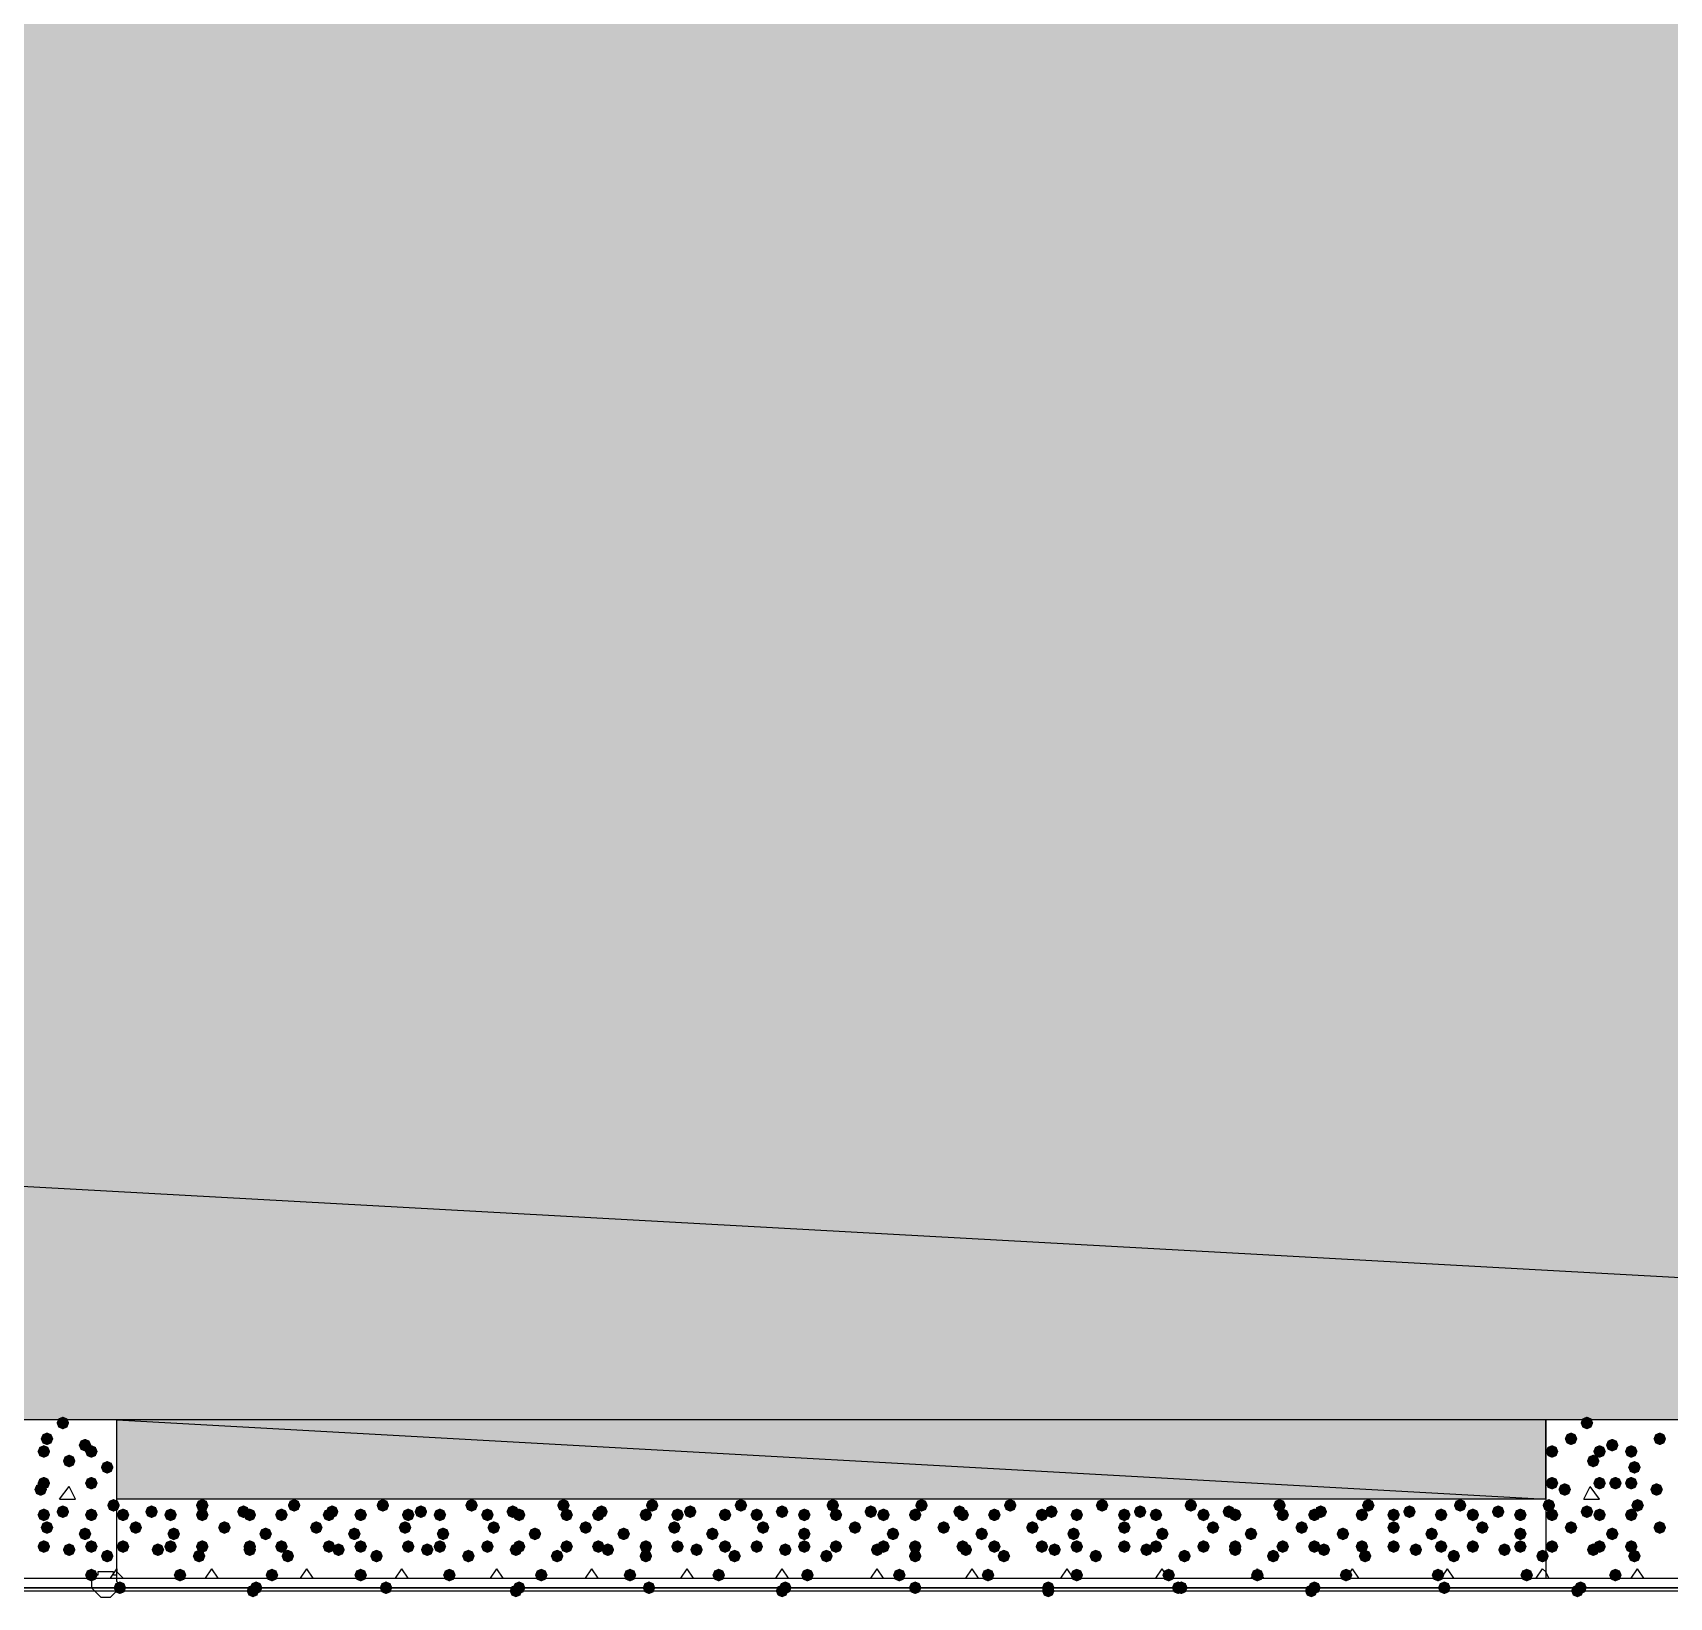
# Model space of a CAD drawing. Header units: millimetres. Extents: x 0 to 420, y 0 to 297.
# Drawn here: x 323.02 to 344.89, y 82.55 to 103.45 of the extents above; entities that cross this region are included whole.
import ezdxf

# ---------------------------------------------------------------- set-up
doc = ezdxf.new("R2010")
doc.units = ezdxf.units.MM
doc.layers.get('0').update_dxf_attribs({"linetype": 'CONTINUOUS'})

msp = doc.modelspace()

# ---------------------------------------------------------------- hatches: boundary and pattern name
at = {"true_color": 0x000008}
h = msp.add_hatch(color=0, dxfattribs=at)
h.paths.add_polyline_path([(379.603, 103.970667), (33.528, 103.970667), (379.603, 84.920667)], flags=0)
h.paths.add_polyline_path([(33.528, 103.970667), (379.603, 84.920667), (33.528, 84.920667)], flags=0)
at = {"true_color": 0x000007}
for points in [[(323.511333, 84.878333), (323.486463, 84.818537), (323.426667, 84.793667), (323.366871, 84.818537), (323.342, 84.878333), (323.366871, 84.938129), (323.426667, 84.963), (323.486462, 84.938129)], [(343.873667, 84.878333), (343.848796, 84.818537), (343.789, 84.793667), (343.729204, 84.818537), (343.704333, 84.878333), (343.729204, 84.938129), (343.789, 84.963), (343.848796, 84.938129)], [(323.299667, 84.666667), (323.274796, 84.606871), (323.215, 84.582), (323.155204, 84.606871), (323.130333, 84.666667), (323.155204, 84.726462), (323.215, 84.751333), (323.274796, 84.726463)], [(323.807667, 84.582), (323.782796, 84.522204), (323.723, 84.497333), (323.663204, 84.522204), (323.638333, 84.582), (323.663204, 84.641796), (323.723, 84.666667), (323.782796, 84.641796)], [(343.662, 84.666667), (343.637129, 84.606871), (343.577333, 84.582), (343.517538, 84.606871), (343.492667, 84.666667), (343.517537, 84.726462), (343.577333, 84.751333), (343.637129, 84.726463)], [(344.212333, 84.582), (344.187462, 84.522204), (344.127667, 84.497333), (344.067871, 84.522204), (344.043, 84.582), (344.067871, 84.641796), (344.127667, 84.666667), (344.187462, 84.641796)], [(344.847333, 84.666667), (344.822462, 84.606871), (344.762667, 84.582), (344.702871, 84.606871), (344.678, 84.666667), (344.702871, 84.726462), (344.762667, 84.751333), (344.822462, 84.726463)], [(323.257333, 84.497333), (323.232462, 84.437537), (323.172667, 84.412667), (323.112871, 84.437537), (323.088, 84.497333), (323.112871, 84.557129), (323.172667, 84.582), (323.232462, 84.557129)], [(323.596, 84.370333), (323.571129, 84.310538), (323.511333, 84.285667), (323.451537, 84.310538), (323.426667, 84.370333), (323.451537, 84.430129), (323.511333, 84.455), (323.571129, 84.430129)], [(323.892333, 84.497333), (323.867462, 84.437537), (323.807667, 84.412667), (323.747871, 84.437537), (323.723, 84.497333), (323.747871, 84.557129), (323.807667, 84.582), (323.867462, 84.557129)], [(343.408, 84.497333), (343.383129, 84.437537), (343.323333, 84.412667), (343.263537, 84.437537), (343.238667, 84.497333), (343.263537, 84.557129), (343.323333, 84.582), (343.383129, 84.557129)], [(343.958333, 84.370333), (343.933463, 84.310538), (343.873667, 84.285667), (343.813871, 84.310538), (343.789, 84.370333), (343.813871, 84.430129), (343.873667, 84.455), (343.933462, 84.430129)], [(344.043, 84.497333), (344.018129, 84.437537), (343.958333, 84.412667), (343.898537, 84.437537), (343.873667, 84.497333), (343.898537, 84.557129), (343.958333, 84.582), (344.018129, 84.557129)], [(344.466333, 84.497333), (344.441462, 84.437537), (344.381667, 84.412667), (344.321871, 84.437537), (344.297, 84.497333), (344.321871, 84.557129), (344.381667, 84.582), (344.441462, 84.557129)], [(324.104, 84.285667), (324.079129, 84.225871), (324.019333, 84.201), (323.959538, 84.225871), (323.934667, 84.285667), (323.959537, 84.345462), (324.019333, 84.370333), (324.079129, 84.345463)], [(344.508667, 84.285667), (344.483796, 84.225871), (344.424, 84.201), (344.364204, 84.225871), (344.339333, 84.285667), (344.364204, 84.345462), (344.424, 84.370333), (344.483796, 84.345463)], [(323.215, 83.989333), (323.190129, 83.929537), (323.130333, 83.904667), (323.070538, 83.929537), (323.045667, 83.989333), (323.070537, 84.049129), (323.130333, 84.074), (323.190129, 84.049129)], [(323.257333, 84.074), (323.232462, 84.014204), (323.172667, 83.989333), (323.112871, 84.014204), (323.088, 84.074), (323.112871, 84.133796), (323.172667, 84.158667), (323.232462, 84.133796)], [(323.892333, 84.074), (323.867462, 84.014204), (323.807667, 83.989333), (323.747871, 84.014204), (323.723, 84.074), (323.747871, 84.133796), (323.807667, 84.158667), (323.867462, 84.133796)], [(323.892333, 84.074), (323.867462, 84.014204), (323.807667, 83.989333), (323.747871, 84.014204), (323.723, 84.074), (323.747871, 84.133796), (323.807667, 84.158667), (323.867462, 84.133796)], [(343.408, 84.074), (343.383129, 84.014204), (343.323333, 83.989333), (343.263537, 84.014204), (343.238667, 84.074), (343.263537, 84.133796), (343.323333, 84.158667), (343.383129, 84.133796)], [(343.577333, 83.989333), (343.552462, 83.929537), (343.492667, 83.904667), (343.432871, 83.929537), (343.408, 83.989333), (343.432871, 84.049129), (343.492667, 84.074), (343.552462, 84.049129)], [(344.043, 84.074), (344.018129, 84.014204), (343.958333, 83.989333), (343.898537, 84.014204), (343.873667, 84.074), (343.898537, 84.133796), (343.958333, 84.158667), (344.018129, 84.133796)], [(344.254667, 84.074), (344.229796, 84.014204), (344.17, 83.989333), (344.110204, 84.014204), (344.085333, 84.074), (344.110204, 84.133796), (344.17, 84.158667), (344.229796, 84.133796)], [(344.466333, 84.074), (344.441462, 84.014204), (344.381667, 83.989333), (344.321871, 84.014204), (344.297, 84.074), (344.321871, 84.133796), (344.381667, 84.158667), (344.441462, 84.133796)], [(344.805, 83.989333), (344.780129, 83.929537), (344.720333, 83.904667), (344.660538, 83.929537), (344.635667, 83.989333), (344.660537, 84.049129), (344.720333, 84.074), (344.780129, 84.049129)], [(323.511333, 83.693), (323.486463, 83.633204), (323.426667, 83.608333), (323.366871, 83.633204), (323.342, 83.693), (323.366871, 83.752796), (323.426667, 83.777667), (323.486462, 83.752796)], [(324.188667, 83.777667), (324.163796, 83.717871), (324.104, 83.693), (324.044204, 83.717871), (324.019333, 83.777667), (324.044204, 83.837462), (324.104, 83.862333), (324.163796, 83.837463)], [(343.365667, 83.777667), (343.340796, 83.717871), (343.281, 83.693), (343.221204, 83.717871), (343.196333, 83.777667), (343.221204, 83.837462), (343.281, 83.862333), (343.340796, 83.837463)], [(343.873667, 83.693), (343.848796, 83.633204), (343.789, 83.608333), (343.729204, 83.633204), (343.704333, 83.693), (343.729204, 83.752796), (343.789, 83.777667), (343.848796, 83.752796)], [(344.551, 83.777667), (344.526129, 83.717871), (344.466333, 83.693), (344.406538, 83.717871), (344.381667, 83.777667), (344.406537, 83.837462), (344.466333, 83.862333), (344.526129, 83.837463)], [(323.257333, 83.650667), (323.232462, 83.590871), (323.172667, 83.566), (323.112871, 83.590871), (323.088, 83.650667), (323.112871, 83.710462), (323.172667, 83.735333), (323.232462, 83.710463)], [(323.299667, 83.481333), (323.274796, 83.421537), (323.215, 83.396667), (323.155204, 83.421537), (323.130333, 83.481333), (323.155204, 83.541129), (323.215, 83.566), (323.274796, 83.541129)], [(323.892333, 83.650667), (323.867462, 83.590871), (323.807667, 83.566), (323.747871, 83.590871), (323.723, 83.650667), (323.747871, 83.710462), (323.807667, 83.735333), (323.867462, 83.710463)], [(343.408, 83.650667), (343.383129, 83.590871), (343.323333, 83.566), (343.263537, 83.590871), (343.238667, 83.650667), (343.263537, 83.710462), (343.323333, 83.735333), (343.383129, 83.710463)], [(343.662, 83.481333), (343.637129, 83.421537), (343.577333, 83.396667), (343.517538, 83.421537), (343.492667, 83.481333), (343.517537, 83.541129), (343.577333, 83.566), (343.637129, 83.541129)], [(344.043, 83.650667), (344.018129, 83.590871), (343.958333, 83.566), (343.898537, 83.590871), (343.873667, 83.650667), (343.898537, 83.710462), (343.958333, 83.735333), (344.018129, 83.710463)], [(344.466333, 83.650667), (344.441462, 83.590871), (344.381667, 83.566), (344.321871, 83.590871), (344.297, 83.650667), (344.321871, 83.710462), (344.381667, 83.735333), (344.441462, 83.710463)], [(344.847333, 83.481333), (344.822462, 83.421537), (344.762667, 83.396667), (344.702871, 83.421537), (344.678, 83.481333), (344.702871, 83.541129), (344.762667, 83.566), (344.822462, 83.541129)], [(323.257333, 83.227333), (323.232462, 83.167537), (323.172667, 83.142667), (323.112871, 83.167537), (323.088, 83.227333), (323.112871, 83.287129), (323.172667, 83.312), (323.232462, 83.287129)], [(323.807667, 83.396667), (323.782796, 83.336871), (323.723, 83.312), (323.663204, 83.336871), (323.638333, 83.396667), (323.663204, 83.456462), (323.723, 83.481333), (323.782796, 83.456463)], [(323.892333, 83.227333), (323.867462, 83.167537), (323.807667, 83.142667), (323.747871, 83.167537), (323.723, 83.227333), (323.747871, 83.287129), (323.807667, 83.312), (323.867462, 83.287129)], [(343.408, 83.227333), (343.383129, 83.167537), (343.323333, 83.142667), (343.263537, 83.167537), (343.238667, 83.227333), (343.263537, 83.287129), (343.323333, 83.312), (343.383129, 83.287129)], [(344.043, 83.227333), (344.018129, 83.167537), (343.958333, 83.142667), (343.898537, 83.167537), (343.873667, 83.227333), (343.898537, 83.287129), (343.958333, 83.312), (344.018129, 83.287129)], [(344.212333, 83.396667), (344.187462, 83.336871), (344.127667, 83.312), (344.067871, 83.336871), (344.043, 83.396667), (344.067871, 83.456462), (344.127667, 83.481333), (344.187462, 83.456463)], [(344.466333, 83.227333), (344.441462, 83.167537), (344.381667, 83.142667), (344.321871, 83.167537), (344.297, 83.227333), (344.321871, 83.287129), (344.381667, 83.312), (344.441462, 83.287129)], [(323.596, 83.185), (323.571129, 83.125204), (323.511333, 83.100333), (323.451537, 83.125204), (323.426667, 83.185), (323.451537, 83.244796), (323.511333, 83.269667), (323.571129, 83.244796)], [(324.104, 83.100333), (324.079129, 83.040538), (324.019333, 83.015667), (323.959538, 83.040538), (323.934667, 83.100333), (323.959537, 83.160129), (324.019333, 83.185), (324.079129, 83.160129)], [(343.958333, 83.185), (343.933463, 83.125204), (343.873667, 83.100333), (343.813871, 83.125204), (343.789, 83.185), (343.813871, 83.244796), (343.873667, 83.269667), (343.933462, 83.244796)], [(344.508667, 83.100333), (344.483796, 83.040538), (344.424, 83.015667), (344.364204, 83.040538), (344.339333, 83.100333), (344.364204, 83.160129), (344.424, 83.185), (344.483796, 83.160129)], [(323.892333, 82.846333), (323.867462, 82.786537), (323.807667, 82.761667), (323.747871, 82.786537), (323.723, 82.846333), (323.747871, 82.906129), (323.807667, 82.931), (323.867462, 82.906129)], [(344.254667, 82.846333), (344.229796, 82.786537), (344.17, 82.761667), (344.110204, 82.786537), (344.085333, 82.846333), (344.110204, 82.906129), (344.17, 82.931), (344.229796, 82.906129)]]:
    msp.add_hatch(color=0, dxfattribs=at).paths.add_polyline_path(points, flags=0)
at = {"true_color": 0x000008}
h = msp.add_hatch(color=0, dxfattribs=at)
h.paths.add_polyline_path([(343.238667, 84.920667), (324.146333, 84.920667), (343.238667, 83.862333)], flags=0)
h.paths.add_polyline_path([(324.146333, 84.920667), (343.238667, 83.862333), (324.146333, 83.862333)], flags=0)
for points in [[(324.696667, 83.693), (324.671796, 83.633204), (324.612, 83.608333), (324.552204, 83.633204), (324.527333, 83.693), (324.552204, 83.752796), (324.612, 83.777667), (324.671796, 83.752796)], [(325.374, 83.777667), (325.349129, 83.717871), (325.289333, 83.693), (325.229537, 83.717871), (325.204667, 83.777667), (325.229537, 83.837462), (325.289333, 83.862333), (325.349129, 83.837463)], [(325.924333, 83.693), (325.899462, 83.633204), (325.839667, 83.608333), (325.779871, 83.633204), (325.755, 83.693), (325.779871, 83.752796), (325.839667, 83.777667), (325.899462, 83.752796)], [(326.601667, 83.777667), (326.576796, 83.717871), (326.517, 83.693), (326.457204, 83.717871), (326.432333, 83.777667), (326.457204, 83.837462), (326.517, 83.862333), (326.576796, 83.837463)], [(327.109667, 83.693), (327.084796, 83.633204), (327.025, 83.608333), (326.965204, 83.633204), (326.940333, 83.693), (326.965204, 83.752796), (327.025, 83.777667), (327.084796, 83.752796)], [(327.787, 83.777667), (327.762129, 83.717871), (327.702333, 83.693), (327.642538, 83.717871), (327.617667, 83.777667), (327.642537, 83.837462), (327.702333, 83.862333), (327.762129, 83.837463)], [(328.295, 83.693), (328.270129, 83.633204), (328.210333, 83.608333), (328.150538, 83.633204), (328.125667, 83.693), (328.150537, 83.752796), (328.210333, 83.777667), (328.270129, 83.752796)], [(328.972333, 83.777667), (328.947462, 83.717871), (328.887667, 83.693), (328.827871, 83.717871), (328.803, 83.777667), (328.827871, 83.837462), (328.887667, 83.862333), (328.947462, 83.837463)], [(329.522667, 83.693), (329.497796, 83.633204), (329.438, 83.608333), (329.378204, 83.633204), (329.353333, 83.693), (329.378204, 83.752796), (329.438, 83.777667), (329.497796, 83.752796)], [(330.2, 83.777667), (330.175129, 83.717871), (330.115333, 83.693), (330.055538, 83.717871), (330.030667, 83.777667), (330.055537, 83.837462), (330.115333, 83.862333), (330.175129, 83.837463)], [(330.708, 83.693), (330.683129, 83.633204), (330.623333, 83.608333), (330.563538, 83.633204), (330.538667, 83.693), (330.563537, 83.752796), (330.623333, 83.777667), (330.683129, 83.752796)], [(331.385333, 83.777667), (331.360463, 83.717871), (331.300667, 83.693), (331.240871, 83.717871), (331.216, 83.777667), (331.240871, 83.837462), (331.300667, 83.862333), (331.360462, 83.837463)], [(331.893333, 83.693), (331.868462, 83.633204), (331.808667, 83.608333), (331.748871, 83.633204), (331.724, 83.693), (331.748871, 83.752796), (331.808667, 83.777667), (331.868462, 83.752796)], [(332.570667, 83.777667), (332.545796, 83.717871), (332.486, 83.693), (332.426204, 83.717871), (332.401333, 83.777667), (332.426204, 83.837462), (332.486, 83.862333), (332.545796, 83.837463)], [(333.121, 83.693), (333.096129, 83.633204), (333.036333, 83.608333), (332.976537, 83.633204), (332.951667, 83.693), (332.976537, 83.752796), (333.036333, 83.777667), (333.096129, 83.752796)], [(333.798333, 83.777667), (333.773462, 83.717871), (333.713667, 83.693), (333.653871, 83.717871), (333.629, 83.777667), (333.653871, 83.837462), (333.713667, 83.862333), (333.773462, 83.837463)], [(334.306333, 83.693), (334.281462, 83.633204), (334.221667, 83.608333), (334.161871, 83.633204), (334.137, 83.693), (334.161871, 83.752796), (334.221667, 83.777667), (334.281462, 83.752796)], [(334.983667, 83.777667), (334.958796, 83.717871), (334.899, 83.693), (334.839204, 83.717871), (334.814333, 83.777667), (334.839204, 83.837462), (334.899, 83.862333), (334.958796, 83.837463)], [(335.491667, 83.693), (335.466796, 83.633204), (335.407, 83.608333), (335.347204, 83.633204), (335.322333, 83.693), (335.347204, 83.752796), (335.407, 83.777667), (335.466796, 83.752796)], [(336.169, 83.777667), (336.144129, 83.717871), (336.084333, 83.693), (336.024537, 83.717871), (335.999667, 83.777667), (336.024537, 83.837462), (336.084333, 83.862333), (336.144129, 83.837463)], [(336.719333, 83.693), (336.694462, 83.633204), (336.634667, 83.608333), (336.574871, 83.633204), (336.55, 83.693), (336.574871, 83.752796), (336.634667, 83.777667), (336.694462, 83.752796)], [(337.396667, 83.777667), (337.371796, 83.717871), (337.312, 83.693), (337.252204, 83.717871), (337.227333, 83.777667), (337.252204, 83.837462), (337.312, 83.862333), (337.371796, 83.837463)], [(337.904667, 83.693), (337.879796, 83.633204), (337.82, 83.608333), (337.760204, 83.633204), (337.735333, 83.693), (337.760204, 83.752796), (337.82, 83.777667), (337.879796, 83.752796)], [(338.582, 83.777667), (338.557129, 83.717871), (338.497333, 83.693), (338.437538, 83.717871), (338.412667, 83.777667), (338.437537, 83.837462), (338.497333, 83.862333), (338.557129, 83.837463)], [(339.09, 83.693), (339.065129, 83.633204), (339.005333, 83.608333), (338.945538, 83.633204), (338.920667, 83.693), (338.945537, 83.752796), (339.005333, 83.777667), (339.065129, 83.752796)], [(339.767333, 83.777667), (339.742462, 83.717871), (339.682667, 83.693), (339.622871, 83.717871), (339.598, 83.777667), (339.622871, 83.837462), (339.682667, 83.862333), (339.742462, 83.837463)], [(340.317667, 83.693), (340.292796, 83.633204), (340.233, 83.608333), (340.173204, 83.633204), (340.148333, 83.693), (340.173204, 83.752796), (340.233, 83.777667), (340.292796, 83.752796)], [(340.952667, 83.777667), (340.927796, 83.717871), (340.868, 83.693), (340.808204, 83.717871), (340.783333, 83.777667), (340.808204, 83.837462), (340.868, 83.862333), (340.927796, 83.837463)], [(341.503, 83.693), (341.478129, 83.633204), (341.418333, 83.608333), (341.358538, 83.633204), (341.333667, 83.693), (341.358537, 83.752796), (341.418333, 83.777667), (341.478129, 83.752796)], [(342.180333, 83.777667), (342.155463, 83.717871), (342.095667, 83.693), (342.035871, 83.717871), (342.011, 83.777667), (342.035871, 83.837462), (342.095667, 83.862333), (342.155462, 83.837463)], [(342.688333, 83.693), (342.663462, 83.633204), (342.603667, 83.608333), (342.543871, 83.633204), (342.519, 83.693), (342.543871, 83.752796), (342.603667, 83.777667), (342.663462, 83.752796)], [(324.315667, 83.650667), (324.290796, 83.590871), (324.231, 83.566), (324.171204, 83.590871), (324.146333, 83.650667), (324.171204, 83.710462), (324.231, 83.735333), (324.290796, 83.710463)], [(324.485, 83.481333), (324.460129, 83.421537), (324.400333, 83.396667), (324.340537, 83.421537), (324.315667, 83.481333), (324.340537, 83.541129), (324.400333, 83.566), (324.460129, 83.541129)], [(324.950667, 83.650667), (324.925796, 83.590871), (324.866, 83.566), (324.806204, 83.590871), (324.781333, 83.650667), (324.806204, 83.710462), (324.866, 83.735333), (324.925796, 83.710463)], [(325.374, 83.650667), (325.349129, 83.590871), (325.289333, 83.566), (325.229537, 83.590871), (325.204667, 83.650667), (325.229537, 83.710462), (325.289333, 83.735333), (325.349129, 83.710463)], [(325.670333, 83.481333), (325.645463, 83.421537), (325.585667, 83.396667), (325.525871, 83.421537), (325.501, 83.481333), (325.525871, 83.541129), (325.585667, 83.566), (325.645462, 83.541129)], [(326.009, 83.650667), (325.984129, 83.590871), (325.924333, 83.566), (325.864537, 83.590871), (325.839667, 83.650667), (325.864537, 83.710462), (325.924333, 83.735333), (325.984129, 83.710463)], [(326.432333, 83.650667), (326.407462, 83.590871), (326.347667, 83.566), (326.287871, 83.590871), (326.263, 83.650667), (326.287871, 83.710462), (326.347667, 83.735333), (326.407462, 83.710463)], [(326.898, 83.481333), (326.873129, 83.421537), (326.813333, 83.396667), (326.753537, 83.421537), (326.728667, 83.481333), (326.753537, 83.541129), (326.813333, 83.566), (326.873129, 83.541129)], [(327.067333, 83.650667), (327.042462, 83.590871), (326.982667, 83.566), (326.922871, 83.590871), (326.898, 83.650667), (326.922871, 83.710462), (326.982667, 83.735333), (327.042462, 83.710463)], [(327.490667, 83.650667), (327.465796, 83.590871), (327.406, 83.566), (327.346204, 83.590871), (327.321333, 83.650667), (327.346204, 83.710462), (327.406, 83.735333), (327.465796, 83.710463)], [(328.083333, 83.481333), (328.058463, 83.421537), (327.998667, 83.396667), (327.938871, 83.421537), (327.914, 83.481333), (327.938871, 83.541129), (327.998667, 83.566), (328.058462, 83.541129)], [(328.125667, 83.650667), (328.100796, 83.590871), (328.041, 83.566), (327.981204, 83.590871), (327.956333, 83.650667), (327.981204, 83.710462), (328.041, 83.735333), (328.100796, 83.710463)], [(328.549, 83.650667), (328.524129, 83.590871), (328.464333, 83.566), (328.404537, 83.590871), (328.379667, 83.650667), (328.404537, 83.710462), (328.464333, 83.735333), (328.524129, 83.710463)], [(329.184, 83.650667), (329.159129, 83.590871), (329.099333, 83.566), (329.039537, 83.590871), (329.014667, 83.650667), (329.039537, 83.710462), (329.099333, 83.735333), (329.159129, 83.710463)], [(329.268667, 83.481333), (329.243796, 83.421537), (329.184, 83.396667), (329.124204, 83.421537), (329.099333, 83.481333), (329.124204, 83.541129), (329.184, 83.566), (329.243796, 83.541129)], [(329.607333, 83.650667), (329.582462, 83.590871), (329.522667, 83.566), (329.462871, 83.590871), (329.438, 83.650667), (329.462871, 83.710462), (329.522667, 83.735333), (329.582462, 83.710463)], [(330.242333, 83.650667), (330.217462, 83.590871), (330.157667, 83.566), (330.097871, 83.590871), (330.073, 83.650667), (330.097871, 83.710462), (330.157667, 83.735333), (330.217462, 83.710463)], [(330.496333, 83.481333), (330.471462, 83.421537), (330.411667, 83.396667), (330.351871, 83.421537), (330.327, 83.481333), (330.351871, 83.541129), (330.411667, 83.566), (330.471462, 83.541129)], [(330.665667, 83.650667), (330.640796, 83.590871), (330.581, 83.566), (330.521204, 83.590871), (330.496333, 83.650667), (330.521204, 83.710462), (330.581, 83.735333), (330.640796, 83.710463)], [(331.300667, 83.650667), (331.275796, 83.590871), (331.216, 83.566), (331.156204, 83.590871), (331.131333, 83.650667), (331.156204, 83.710462), (331.216, 83.735333), (331.275796, 83.710463)], [(331.681667, 83.481333), (331.656796, 83.421537), (331.597, 83.396667), (331.537204, 83.421537), (331.512333, 83.481333), (331.537204, 83.541129), (331.597, 83.566), (331.656796, 83.541129)], [(331.724, 83.650667), (331.699129, 83.590871), (331.639333, 83.566), (331.579538, 83.590871), (331.554667, 83.650667), (331.579537, 83.710462), (331.639333, 83.735333), (331.699129, 83.710463)], [(332.359, 83.650667), (332.334129, 83.590871), (332.274333, 83.566), (332.214538, 83.590871), (332.189667, 83.650667), (332.214537, 83.710462), (332.274333, 83.735333), (332.334129, 83.710463)], [(332.782333, 83.650667), (332.757462, 83.590871), (332.697667, 83.566), (332.637871, 83.590871), (332.613, 83.650667), (332.637871, 83.710462), (332.697667, 83.735333), (332.757462, 83.710463)], [(332.867, 83.481333), (332.842129, 83.421537), (332.782333, 83.396667), (332.722538, 83.421537), (332.697667, 83.481333), (332.722537, 83.541129), (332.782333, 83.566), (332.842129, 83.541129)], [(333.417333, 83.650667), (333.392462, 83.590871), (333.332667, 83.566), (333.272871, 83.590871), (333.248, 83.650667), (333.272871, 83.710462), (333.332667, 83.735333), (333.392462, 83.710463)], [(333.840667, 83.650667), (333.815796, 83.590871), (333.756, 83.566), (333.696204, 83.590871), (333.671333, 83.650667), (333.696204, 83.710462), (333.756, 83.735333), (333.815796, 83.710463)], [(334.094667, 83.481333), (334.069796, 83.421537), (334.01, 83.396667), (333.950204, 83.421537), (333.925333, 83.481333), (333.950204, 83.541129), (334.01, 83.566), (334.069796, 83.541129)], [(334.475667, 83.650667), (334.450796, 83.590871), (334.391, 83.566), (334.331204, 83.590871), (334.306333, 83.650667), (334.331204, 83.710462), (334.391, 83.735333), (334.450796, 83.710463)], [(334.899, 83.650667), (334.874129, 83.590871), (334.814333, 83.566), (334.754537, 83.590871), (334.729667, 83.650667), (334.754537, 83.710462), (334.814333, 83.735333), (334.874129, 83.710463)], [(335.28, 83.481333), (335.255129, 83.421537), (335.195333, 83.396667), (335.135538, 83.421537), (335.110667, 83.481333), (335.135537, 83.541129), (335.195333, 83.566), (335.255129, 83.541129)], [(335.534, 83.650667), (335.509129, 83.590871), (335.449333, 83.566), (335.389537, 83.590871), (335.364667, 83.650667), (335.389537, 83.710462), (335.449333, 83.735333), (335.509129, 83.710463)], [(335.957333, 83.650667), (335.932462, 83.590871), (335.872667, 83.566), (335.812871, 83.590871), (335.788, 83.650667), (335.812871, 83.710462), (335.872667, 83.735333), (335.932462, 83.710463)], [(336.465333, 83.481333), (336.440462, 83.421537), (336.380667, 83.396667), (336.320871, 83.421537), (336.296, 83.481333), (336.320871, 83.541129), (336.380667, 83.566), (336.440462, 83.541129)], [(336.592333, 83.650667), (336.567462, 83.590871), (336.507667, 83.566), (336.447871, 83.590871), (336.423, 83.650667), (336.447871, 83.710462), (336.507667, 83.735333), (336.567462, 83.710463)], [(337.058, 83.650667), (337.033129, 83.590871), (336.973333, 83.566), (336.913537, 83.590871), (336.888667, 83.650667), (336.913537, 83.710462), (336.973333, 83.735333), (337.033129, 83.710463)], [(337.693, 83.650667), (337.668129, 83.590871), (337.608333, 83.566), (337.548537, 83.590871), (337.523667, 83.650667), (337.548537, 83.710462), (337.608333, 83.735333), (337.668129, 83.710463)], [(337.693, 83.481333), (337.668129, 83.421537), (337.608333, 83.396667), (337.548537, 83.421537), (337.523667, 83.481333), (337.548537, 83.541129), (337.608333, 83.566), (337.668129, 83.541129)], [(338.116333, 83.650667), (338.091462, 83.590871), (338.031667, 83.566), (337.971871, 83.590871), (337.947, 83.650667), (337.971871, 83.710462), (338.031667, 83.735333), (338.091462, 83.710463)], [(338.751333, 83.650667), (338.726462, 83.590871), (338.666667, 83.566), (338.606871, 83.590871), (338.582, 83.650667), (338.606871, 83.710462), (338.666667, 83.735333), (338.726462, 83.710463)], [(338.878333, 83.481333), (338.853462, 83.421537), (338.793667, 83.396667), (338.733871, 83.421537), (338.709, 83.481333), (338.733871, 83.541129), (338.793667, 83.566), (338.853462, 83.541129)], [(339.174667, 83.650667), (339.149796, 83.590871), (339.09, 83.566), (339.030204, 83.590871), (339.005333, 83.650667), (339.030204, 83.710462), (339.09, 83.735333), (339.149796, 83.710463)], [(339.809667, 83.650667), (339.784796, 83.590871), (339.725, 83.566), (339.665204, 83.590871), (339.640333, 83.650667), (339.665204, 83.710462), (339.725, 83.735333), (339.784796, 83.710463)], [(340.063667, 83.481333), (340.038796, 83.421537), (339.979, 83.396667), (339.919204, 83.421537), (339.894333, 83.481333), (339.919204, 83.541129), (339.979, 83.566), (340.038796, 83.541129)], [(340.233, 83.650667), (340.208129, 83.590871), (340.148333, 83.566), (340.088538, 83.590871), (340.063667, 83.650667), (340.088537, 83.710462), (340.148333, 83.735333), (340.208129, 83.710463)], [(340.868, 83.650667), (340.843129, 83.590871), (340.783333, 83.566), (340.723538, 83.590871), (340.698667, 83.650667), (340.723537, 83.710462), (340.783333, 83.735333), (340.843129, 83.710463)], [(341.291333, 83.650667), (341.266462, 83.590871), (341.206667, 83.566), (341.146871, 83.590871), (341.122, 83.650667), (341.146871, 83.710462), (341.206667, 83.735333), (341.266462, 83.710463)], [(341.291333, 83.481333), (341.266462, 83.421537), (341.206667, 83.396667), (341.146871, 83.421537), (341.122, 83.481333), (341.146871, 83.541129), (341.206667, 83.566), (341.266462, 83.541129)], [(341.926333, 83.650667), (341.901462, 83.590871), (341.841667, 83.566), (341.781871, 83.590871), (341.757, 83.650667), (341.781871, 83.710462), (341.841667, 83.735333), (341.901462, 83.710463)], [(342.349667, 83.650667), (342.324796, 83.590871), (342.265, 83.566), (342.205204, 83.590871), (342.180333, 83.650667), (342.205204, 83.710462), (342.265, 83.735333), (342.324796, 83.710463)], [(342.476667, 83.481333), (342.451796, 83.421537), (342.392, 83.396667), (342.332204, 83.421537), (342.307333, 83.481333), (342.332204, 83.541129), (342.392, 83.566), (342.451796, 83.541129)], [(342.984667, 83.650667), (342.959796, 83.590871), (342.9, 83.566), (342.840204, 83.590871), (342.815333, 83.650667), (342.840204, 83.710462), (342.9, 83.735333), (342.959796, 83.710463)], [(324.315667, 83.227333), (324.290796, 83.167537), (324.231, 83.142667), (324.171204, 83.167537), (324.146333, 83.227333), (324.171204, 83.287129), (324.231, 83.312), (324.290796, 83.287129)], [(324.950667, 83.227333), (324.925796, 83.167537), (324.866, 83.142667), (324.806204, 83.167537), (324.781333, 83.227333), (324.806204, 83.287129), (324.866, 83.312), (324.925796, 83.287129)], [(324.993, 83.396667), (324.968129, 83.336871), (324.908333, 83.312), (324.848538, 83.336871), (324.823667, 83.396667), (324.848537, 83.456462), (324.908333, 83.481333), (324.968129, 83.456463)], [(325.374, 83.227333), (325.349129, 83.167537), (325.289333, 83.142667), (325.229537, 83.167537), (325.204667, 83.227333), (325.229537, 83.287129), (325.289333, 83.312), (325.349129, 83.287129)], [(326.009, 83.227333), (325.984129, 83.167537), (325.924333, 83.142667), (325.864537, 83.167537), (325.839667, 83.227333), (325.864537, 83.287129), (325.924333, 83.312), (325.984129, 83.287129)], [(326.220667, 83.396667), (326.195796, 83.336871), (326.136, 83.312), (326.076204, 83.336871), (326.051333, 83.396667), (326.076204, 83.456462), (326.136, 83.481333), (326.195796, 83.456463)], [(326.432333, 83.227333), (326.407462, 83.167537), (326.347667, 83.142667), (326.287871, 83.167537), (326.263, 83.227333), (326.287871, 83.287129), (326.347667, 83.312), (326.407462, 83.287129)], [(327.067333, 83.227333), (327.042462, 83.167537), (326.982667, 83.142667), (326.922871, 83.167537), (326.898, 83.227333), (326.922871, 83.287129), (326.982667, 83.312), (327.042462, 83.287129)], [(327.406, 83.396667), (327.381129, 83.336871), (327.321333, 83.312), (327.261537, 83.336871), (327.236667, 83.396667), (327.261537, 83.456462), (327.321333, 83.481333), (327.381129, 83.456463)], [(327.490667, 83.227333), (327.465796, 83.167537), (327.406, 83.142667), (327.346204, 83.167537), (327.321333, 83.227333), (327.346204, 83.287129), (327.406, 83.312), (327.465796, 83.287129)], [(328.125667, 83.227333), (328.100796, 83.167537), (328.041, 83.142667), (327.981204, 83.167537), (327.956333, 83.227333), (327.981204, 83.287129), (328.041, 83.312), (328.100796, 83.287129)], [(328.549, 83.227333), (328.524129, 83.167537), (328.464333, 83.142667), (328.404537, 83.167537), (328.379667, 83.227333), (328.404537, 83.287129), (328.464333, 83.312), (328.524129, 83.287129)], [(328.591333, 83.396667), (328.566462, 83.336871), (328.506667, 83.312), (328.446871, 83.336871), (328.422, 83.396667), (328.446871, 83.456462), (328.506667, 83.481333), (328.566462, 83.456463)], [(329.184, 83.227333), (329.159129, 83.167537), (329.099333, 83.142667), (329.039537, 83.167537), (329.014667, 83.227333), (329.039537, 83.287129), (329.099333, 83.312), (329.159129, 83.287129)], [(329.607333, 83.227333), (329.582462, 83.167537), (329.522667, 83.142667), (329.462871, 83.167537), (329.438, 83.227333), (329.462871, 83.287129), (329.522667, 83.312), (329.582462, 83.287129)], [(329.819, 83.396667), (329.794129, 83.336871), (329.734333, 83.312), (329.674537, 83.336871), (329.649667, 83.396667), (329.674537, 83.456462), (329.734333, 83.481333), (329.794129, 83.456463)], [(330.242333, 83.227333), (330.217462, 83.167537), (330.157667, 83.142667), (330.097871, 83.167537), (330.073, 83.227333), (330.097871, 83.287129), (330.157667, 83.312), (330.217462, 83.287129)], [(330.665667, 83.227333), (330.640796, 83.167537), (330.581, 83.142667), (330.521204, 83.167537), (330.496333, 83.227333), (330.521204, 83.287129), (330.581, 83.312), (330.640796, 83.287129)], [(331.004333, 83.396667), (330.979462, 83.336871), (330.919667, 83.312), (330.859871, 83.336871), (330.835, 83.396667), (330.859871, 83.456462), (330.919667, 83.481333), (330.979462, 83.456463)], [(331.300667, 83.227333), (331.275796, 83.167537), (331.216, 83.142667), (331.156204, 83.167537), (331.131333, 83.227333), (331.156204, 83.287129), (331.216, 83.312), (331.275796, 83.287129)], [(331.724, 83.227333), (331.699129, 83.167537), (331.639333, 83.142667), (331.579538, 83.167537), (331.554667, 83.227333), (331.579537, 83.287129), (331.639333, 83.312), (331.699129, 83.287129)], [(332.189667, 83.396667), (332.164796, 83.336871), (332.105, 83.312), (332.045204, 83.336871), (332.020333, 83.396667), (332.045204, 83.456462), (332.105, 83.481333), (332.164796, 83.456463)], [(332.359, 83.227333), (332.334129, 83.167537), (332.274333, 83.142667), (332.214538, 83.167537), (332.189667, 83.227333), (332.214537, 83.287129), (332.274333, 83.312), (332.334129, 83.287129)], [(332.782333, 83.227333), (332.757462, 83.167537), (332.697667, 83.142667), (332.637871, 83.167537), (332.613, 83.227333), (332.637871, 83.287129), (332.697667, 83.312), (332.757462, 83.287129)], [(333.417333, 83.396667), (333.392462, 83.336871), (333.332667, 83.312), (333.272871, 83.336871), (333.248, 83.396667), (333.272871, 83.456462), (333.332667, 83.481333), (333.392462, 83.456463)], [(333.417333, 83.227333), (333.392462, 83.167537), (333.332667, 83.142667), (333.272871, 83.167537), (333.248, 83.227333), (333.272871, 83.287129), (333.332667, 83.312), (333.392462, 83.287129)], [(333.840667, 83.227333), (333.815796, 83.167537), (333.756, 83.142667), (333.696204, 83.167537), (333.671333, 83.227333), (333.696204, 83.287129), (333.756, 83.312), (333.815796, 83.287129)], [(334.475667, 83.227333), (334.450796, 83.167537), (334.391, 83.142667), (334.331204, 83.167537), (334.306333, 83.227333), (334.331204, 83.287129), (334.391, 83.312), (334.450796, 83.287129)], [(334.602667, 83.396667), (334.577796, 83.336871), (334.518, 83.312), (334.458204, 83.336871), (334.433333, 83.396667), (334.458204, 83.456462), (334.518, 83.481333), (334.577796, 83.456463)], [(334.899, 83.227333), (334.874129, 83.167537), (334.814333, 83.142667), (334.754537, 83.167537), (334.729667, 83.227333), (334.754537, 83.287129), (334.814333, 83.312), (334.874129, 83.287129)], [(335.534, 83.227333), (335.509129, 83.167537), (335.449333, 83.142667), (335.389537, 83.167537), (335.364667, 83.227333), (335.389537, 83.287129), (335.449333, 83.312), (335.509129, 83.287129)], [(335.788, 83.396667), (335.763129, 83.336871), (335.703333, 83.312), (335.643537, 83.336871), (335.618667, 83.396667), (335.643537, 83.456462), (335.703333, 83.481333), (335.763129, 83.456463)], [(335.957333, 83.227333), (335.932462, 83.167537), (335.872667, 83.142667), (335.812871, 83.167537), (335.788, 83.227333), (335.812871, 83.287129), (335.872667, 83.312), (335.932462, 83.287129)], [(336.592333, 83.227333), (336.567462, 83.167537), (336.507667, 83.142667), (336.447871, 83.167537), (336.423, 83.227333), (336.447871, 83.287129), (336.507667, 83.312), (336.567462, 83.287129)], [(337.015667, 83.396667), (336.990796, 83.336871), (336.931, 83.312), (336.871204, 83.336871), (336.846333, 83.396667), (336.871204, 83.456462), (336.931, 83.481333), (336.990796, 83.456463)], [(337.058, 83.227333), (337.033129, 83.167537), (336.973333, 83.142667), (336.913537, 83.167537), (336.888667, 83.227333), (336.913537, 83.287129), (336.973333, 83.312), (337.033129, 83.287129)], [(337.693, 83.227333), (337.668129, 83.167537), (337.608333, 83.142667), (337.548537, 83.167537), (337.523667, 83.227333), (337.548537, 83.287129), (337.608333, 83.312), (337.668129, 83.287129)], [(338.116333, 83.227333), (338.091462, 83.167537), (338.031667, 83.142667), (337.971871, 83.167537), (337.947, 83.227333), (337.971871, 83.287129), (338.031667, 83.312), (338.091462, 83.287129)], [(338.201, 83.396667), (338.176129, 83.336871), (338.116333, 83.312), (338.056537, 83.336871), (338.031667, 83.396667), (338.056537, 83.456462), (338.116333, 83.481333), (338.176129, 83.456463)], [(338.751333, 83.227333), (338.726462, 83.167537), (338.666667, 83.142667), (338.606871, 83.167537), (338.582, 83.227333), (338.606871, 83.287129), (338.666667, 83.312), (338.726462, 83.287129)], [(339.174667, 83.227333), (339.149796, 83.167537), (339.09, 83.142667), (339.030204, 83.167537), (339.005333, 83.227333), (339.030204, 83.287129), (339.09, 83.312), (339.149796, 83.287129)], [(339.386333, 83.396667), (339.361463, 83.336871), (339.301667, 83.312), (339.241871, 83.336871), (339.217, 83.396667), (339.241871, 83.456462), (339.301667, 83.481333), (339.361462, 83.456463)], [(339.809667, 83.227333), (339.784796, 83.167537), (339.725, 83.142667), (339.665204, 83.167537), (339.640333, 83.227333), (339.665204, 83.287129), (339.725, 83.312), (339.784796, 83.287129)], [(340.233, 83.227333), (340.208129, 83.167537), (340.148333, 83.142667), (340.088538, 83.167537), (340.063667, 83.227333), (340.088537, 83.287129), (340.148333, 83.312), (340.208129, 83.287129)], [(340.614, 83.396667), (340.589129, 83.336871), (340.529333, 83.312), (340.469538, 83.336871), (340.444667, 83.396667), (340.469537, 83.456462), (340.529333, 83.481333), (340.589129, 83.456463)], [(340.868, 83.227333), (340.843129, 83.167537), (340.783333, 83.142667), (340.723538, 83.167537), (340.698667, 83.227333), (340.723537, 83.287129), (340.783333, 83.312), (340.843129, 83.287129)], [(341.291333, 83.227333), (341.266462, 83.167537), (341.206667, 83.142667), (341.146871, 83.167537), (341.122, 83.227333), (341.146871, 83.287129), (341.206667, 83.312), (341.266462, 83.287129)], [(341.799333, 83.396667), (341.774462, 83.336871), (341.714667, 83.312), (341.654871, 83.336871), (341.63, 83.396667), (341.654871, 83.456462), (341.714667, 83.481333), (341.774462, 83.456463)], [(341.926333, 83.227333), (341.901462, 83.167537), (341.841667, 83.142667), (341.781871, 83.167537), (341.757, 83.227333), (341.781871, 83.287129), (341.841667, 83.312), (341.901462, 83.287129)], [(342.349667, 83.227333), (342.324796, 83.167537), (342.265, 83.142667), (342.205204, 83.167537), (342.180333, 83.227333), (342.205204, 83.287129), (342.265, 83.312), (342.324796, 83.287129)], [(342.984667, 83.396667), (342.959796, 83.336871), (342.9, 83.312), (342.840204, 83.336871), (342.815333, 83.396667), (342.840204, 83.456462), (342.9, 83.481333), (342.959796, 83.456463)], [(342.984667, 83.227333), (342.959796, 83.167537), (342.9, 83.142667), (342.840204, 83.167537), (342.815333, 83.227333), (342.840204, 83.287129), (342.9, 83.312), (342.959796, 83.287129)], [(324.781333, 83.185), (324.756463, 83.125204), (324.696667, 83.100333), (324.636871, 83.125204), (324.612, 83.185), (324.636871, 83.244796), (324.696667, 83.269667), (324.756462, 83.244796)], [(325.331667, 83.100333), (325.306796, 83.040538), (325.247, 83.015667), (325.187204, 83.040538), (325.162333, 83.100333), (325.187204, 83.160129), (325.247, 83.185), (325.306796, 83.160129)], [(326.009, 83.185), (325.984129, 83.125204), (325.924333, 83.100333), (325.864537, 83.125204), (325.839667, 83.185), (325.864537, 83.244796), (325.924333, 83.269667), (325.984129, 83.244796)], [(326.517, 83.100333), (326.492129, 83.040538), (326.432333, 83.015667), (326.372538, 83.040538), (326.347667, 83.100333), (326.372537, 83.160129), (326.432333, 83.185), (326.492129, 83.160129)], [(327.194333, 83.185), (327.169462, 83.125204), (327.109667, 83.100333), (327.049871, 83.125204), (327.025, 83.185), (327.049871, 83.244796), (327.109667, 83.269667), (327.169462, 83.244796)], [(327.702333, 83.100333), (327.677462, 83.040538), (327.617667, 83.015667), (327.557871, 83.040538), (327.533, 83.100333), (327.557871, 83.160129), (327.617667, 83.185), (327.677462, 83.160129)], [(328.379667, 83.185), (328.354796, 83.125204), (328.295, 83.100333), (328.235204, 83.125204), (328.210333, 83.185), (328.235204, 83.244796), (328.295, 83.269667), (328.354796, 83.244796)], [(328.93, 83.100333), (328.905129, 83.040538), (328.845333, 83.015667), (328.785538, 83.040538), (328.760667, 83.100333), (328.785537, 83.160129), (328.845333, 83.185), (328.905129, 83.160129)], [(329.565, 83.185), (329.540129, 83.125204), (329.480333, 83.100333), (329.420538, 83.125204), (329.395667, 83.185), (329.420537, 83.244796), (329.480333, 83.269667), (329.540129, 83.244796)], [(330.115333, 83.100333), (330.090463, 83.040538), (330.030667, 83.015667), (329.970871, 83.040538), (329.946, 83.100333), (329.970871, 83.160129), (330.030667, 83.185), (330.090462, 83.160129)], [(330.792667, 83.185), (330.767796, 83.125204), (330.708, 83.100333), (330.648204, 83.125204), (330.623333, 83.185), (330.648204, 83.244796), (330.708, 83.269667), (330.767796, 83.244796)], [(331.300667, 83.100333), (331.275796, 83.040538), (331.216, 83.015667), (331.156204, 83.040538), (331.131333, 83.100333), (331.156204, 83.160129), (331.216, 83.185), (331.275796, 83.160129)], [(331.978, 83.185), (331.953129, 83.125204), (331.893333, 83.100333), (331.833538, 83.125204), (331.808667, 83.185), (331.833537, 83.244796), (331.893333, 83.269667), (331.953129, 83.244796)], [(332.486, 83.100333), (332.461129, 83.040538), (332.401333, 83.015667), (332.341537, 83.040538), (332.316667, 83.100333), (332.341537, 83.160129), (332.401333, 83.185), (332.461129, 83.160129)], [(333.163333, 83.185), (333.138462, 83.125204), (333.078667, 83.100333), (333.018871, 83.125204), (332.994, 83.185), (333.018871, 83.244796), (333.078667, 83.269667), (333.138462, 83.244796)], [(333.713667, 83.100333), (333.688796, 83.040538), (333.629, 83.015667), (333.569204, 83.040538), (333.544333, 83.100333), (333.569204, 83.160129), (333.629, 83.185), (333.688796, 83.160129)], [(334.391, 83.185), (334.366129, 83.125204), (334.306333, 83.100333), (334.246537, 83.125204), (334.221667, 83.185), (334.246537, 83.244796), (334.306333, 83.269667), (334.366129, 83.244796)], [(334.899, 83.100333), (334.874129, 83.040538), (334.814333, 83.015667), (334.754537, 83.040538), (334.729667, 83.100333), (334.754537, 83.160129), (334.814333, 83.185), (334.874129, 83.160129)], [(335.576333, 83.185), (335.551462, 83.125204), (335.491667, 83.100333), (335.431871, 83.125204), (335.407, 83.185), (335.431871, 83.244796), (335.491667, 83.269667), (335.551462, 83.244796)], [(336.084333, 83.100333), (336.059463, 83.040538), (335.999667, 83.015667), (335.939871, 83.040538), (335.915, 83.100333), (335.939871, 83.160129), (335.999667, 83.185), (336.059462, 83.160129)], [(336.761667, 83.185), (336.736796, 83.125204), (336.677, 83.100333), (336.617204, 83.125204), (336.592333, 83.185), (336.617204, 83.244796), (336.677, 83.269667), (336.736796, 83.244796)], [(337.312, 83.100333), (337.287129, 83.040538), (337.227333, 83.015667), (337.167537, 83.040538), (337.142667, 83.100333), (337.167537, 83.160129), (337.227333, 83.185), (337.287129, 83.160129)], [(337.989333, 83.185), (337.964462, 83.125204), (337.904667, 83.100333), (337.844871, 83.125204), (337.82, 83.185), (337.844871, 83.244796), (337.904667, 83.269667), (337.964462, 83.244796)], [(338.497333, 83.100333), (338.472462, 83.040538), (338.412667, 83.015667), (338.352871, 83.040538), (338.328, 83.100333), (338.352871, 83.160129), (338.412667, 83.185), (338.472462, 83.160129)], [(339.174667, 83.185), (339.149796, 83.125204), (339.09, 83.100333), (339.030204, 83.125204), (339.005333, 83.185), (339.030204, 83.244796), (339.09, 83.269667), (339.149796, 83.244796)], [(339.682667, 83.100333), (339.657796, 83.040538), (339.598, 83.015667), (339.538204, 83.040538), (339.513333, 83.100333), (339.538204, 83.160129), (339.598, 83.185), (339.657796, 83.160129)], [(340.36, 83.185), (340.335129, 83.125204), (340.275333, 83.100333), (340.215537, 83.125204), (340.190667, 83.185), (340.215537, 83.244796), (340.275333, 83.269667), (340.335129, 83.244796)], [(340.910333, 83.100333), (340.885463, 83.040538), (340.825667, 83.015667), (340.765871, 83.040538), (340.741, 83.100333), (340.765871, 83.160129), (340.825667, 83.185), (340.885462, 83.160129)], [(341.587667, 83.185), (341.562796, 83.125204), (341.503, 83.100333), (341.443204, 83.125204), (341.418333, 83.185), (341.443204, 83.244796), (341.503, 83.269667), (341.562796, 83.244796)], [(342.095667, 83.100333), (342.070796, 83.040538), (342.011, 83.015667), (341.951204, 83.040538), (341.926333, 83.100333), (341.951204, 83.160129), (342.011, 83.185), (342.070796, 83.160129)], [(342.773, 83.185), (342.748129, 83.125204), (342.688333, 83.100333), (342.628537, 83.125204), (342.603667, 83.185), (342.628537, 83.244796), (342.688333, 83.269667), (342.748129, 83.244796)], [(343.281, 83.100333), (343.256129, 83.040538), (343.196333, 83.015667), (343.136537, 83.040538), (343.111667, 83.100333), (343.136537, 83.160129), (343.196333, 83.185), (343.256129, 83.160129)], [(325.077667, 82.846333), (325.052796, 82.786537), (324.993, 82.761667), (324.933204, 82.786537), (324.908333, 82.846333), (324.933204, 82.906129), (324.993, 82.931), (325.052796, 82.906129)], [(326.305333, 82.846333), (326.280463, 82.786537), (326.220667, 82.761667), (326.160871, 82.786537), (326.136, 82.846333), (326.160871, 82.906129), (326.220667, 82.931), (326.280462, 82.906129)], [(327.490667, 82.846333), (327.465796, 82.786537), (327.406, 82.761667), (327.346204, 82.786537), (327.321333, 82.846333), (327.346204, 82.906129), (327.406, 82.931), (327.465796, 82.906129)], [(328.676, 82.846333), (328.651129, 82.786537), (328.591333, 82.761667), (328.531538, 82.786537), (328.506667, 82.846333), (328.531537, 82.906129), (328.591333, 82.931), (328.651129, 82.906129)], [(329.903667, 82.846333), (329.878796, 82.786537), (329.819, 82.761667), (329.759204, 82.786537), (329.734333, 82.846333), (329.759204, 82.906129), (329.819, 82.931), (329.878796, 82.906129)], [(331.089, 82.846333), (331.064129, 82.786537), (331.004333, 82.761667), (330.944537, 82.786537), (330.919667, 82.846333), (330.944537, 82.906129), (331.004333, 82.931), (331.064129, 82.906129)], [(332.274333, 82.846333), (332.249462, 82.786537), (332.189667, 82.761667), (332.129871, 82.786537), (332.105, 82.846333), (332.129871, 82.906129), (332.189667, 82.931), (332.249462, 82.906129)], [(333.459667, 82.846333), (333.434796, 82.786537), (333.375, 82.761667), (333.315204, 82.786537), (333.290333, 82.846333), (333.315204, 82.906129), (333.375, 82.931), (333.434796, 82.906129)], [(334.687333, 82.846333), (334.662462, 82.786537), (334.602667, 82.761667), (334.542871, 82.786537), (334.518, 82.846333), (334.542871, 82.906129), (334.602667, 82.931), (334.662462, 82.906129)], [(335.872667, 82.846333), (335.847796, 82.786537), (335.788, 82.761667), (335.728204, 82.786537), (335.703333, 82.846333), (335.728204, 82.906129), (335.788, 82.931), (335.847796, 82.906129)], [(337.058, 82.846333), (337.033129, 82.786537), (336.973333, 82.761667), (336.913537, 82.786537), (336.888667, 82.846333), (336.913537, 82.906129), (336.973333, 82.931), (337.033129, 82.906129)], [(338.285667, 82.846333), (338.260796, 82.786537), (338.201, 82.761667), (338.141204, 82.786537), (338.116333, 82.846333), (338.141204, 82.906129), (338.201, 82.931), (338.260796, 82.906129)], [(339.471, 82.846333), (339.446129, 82.786537), (339.386333, 82.761667), (339.326537, 82.786537), (339.301667, 82.846333), (339.326537, 82.906129), (339.386333, 82.931), (339.446129, 82.906129)], [(340.656333, 82.846333), (340.631463, 82.786537), (340.571667, 82.761667), (340.511871, 82.786537), (340.487, 82.846333), (340.511871, 82.906129), (340.571667, 82.931), (340.631462, 82.906129)], [(341.884, 82.846333), (341.859129, 82.786537), (341.799333, 82.761667), (341.739537, 82.786537), (341.714667, 82.846333), (341.739537, 82.906129), (341.799333, 82.931), (341.859129, 82.906129)], [(343.069333, 82.846333), (343.044462, 82.786537), (342.984667, 82.761667), (342.924871, 82.786537), (342.9, 82.846333), (342.924871, 82.906129), (342.984667, 82.931), (343.044462, 82.906129)]]:
    msp.add_hatch(color=0, dxfattribs=at).paths.add_polyline_path(points, flags=0)
at = {"true_color": 0x0000fe}
for points in [[(324.273333, 82.677), (324.248462, 82.617204), (324.188667, 82.592333), (324.128871, 82.617204), (324.104, 82.677), (324.128871, 82.736796), (324.188667, 82.761667), (324.248462, 82.736796)], [(324.273333, 82.677), (324.248462, 82.617204), (324.188667, 82.592333), (324.128871, 82.617204), (324.104, 82.677), (324.128871, 82.736796), (324.188667, 82.761667), (324.248462, 82.736796)], [(326.051333, 82.634667), (326.026462, 82.574871), (325.966667, 82.55), (325.906871, 82.574871), (325.882, 82.634667), (325.906871, 82.694462), (325.966667, 82.719333), (326.026462, 82.694463)], [(326.093667, 82.677), (326.068796, 82.617204), (326.009, 82.592333), (325.949204, 82.617204), (325.924333, 82.677), (325.949204, 82.736796), (326.009, 82.761667), (326.068796, 82.736796)], [(327.829333, 82.677), (327.804463, 82.617204), (327.744667, 82.592333), (327.684871, 82.617204), (327.66, 82.677), (327.684871, 82.736796), (327.744667, 82.761667), (327.804462, 82.736796)], [(327.829333, 82.677), (327.804463, 82.617204), (327.744667, 82.592333), (327.684871, 82.617204), (327.66, 82.677), (327.684871, 82.736796), (327.744667, 82.761667), (327.804462, 82.736796)], [(329.565, 82.634667), (329.540129, 82.574871), (329.480333, 82.55), (329.420538, 82.574871), (329.395667, 82.634667), (329.420537, 82.694462), (329.480333, 82.719333), (329.540129, 82.694463)], [(329.607333, 82.677), (329.582462, 82.617204), (329.522667, 82.592333), (329.462871, 82.617204), (329.438, 82.677), (329.462871, 82.736796), (329.522667, 82.761667), (329.582462, 82.736796)], [(331.343, 82.677), (331.318129, 82.617204), (331.258333, 82.592333), (331.198538, 82.617204), (331.173667, 82.677), (331.198537, 82.736796), (331.258333, 82.761667), (331.318129, 82.736796)], [(331.343, 82.677), (331.318129, 82.617204), (331.258333, 82.592333), (331.198538, 82.617204), (331.173667, 82.677), (331.198537, 82.736796), (331.258333, 82.761667), (331.318129, 82.736796)], [(333.121, 82.634667), (333.096129, 82.574871), (333.036333, 82.55), (332.976537, 82.574871), (332.951667, 82.634667), (332.976537, 82.694462), (333.036333, 82.719333), (333.096129, 82.694463)], [(333.163333, 82.677), (333.138462, 82.617204), (333.078667, 82.592333), (333.018871, 82.617204), (332.994, 82.677), (333.018871, 82.736796), (333.078667, 82.761667), (333.138462, 82.736796)], [(334.899, 82.677), (334.874129, 82.617204), (334.814333, 82.592333), (334.754537, 82.617204), (334.729667, 82.677), (334.754537, 82.736796), (334.814333, 82.761667), (334.874129, 82.736796)], [(334.899, 82.677), (334.874129, 82.617204), (334.814333, 82.592333), (334.754537, 82.617204), (334.729667, 82.677), (334.754537, 82.736796), (334.814333, 82.761667), (334.874129, 82.736796)], [(336.677, 82.677), (336.652129, 82.617204), (336.592333, 82.592333), (336.532537, 82.617204), (336.507667, 82.677), (336.532537, 82.736796), (336.592333, 82.761667), (336.652129, 82.736796)], [(336.677, 82.634667), (336.652129, 82.574871), (336.592333, 82.55), (336.532537, 82.574871), (336.507667, 82.634667), (336.532537, 82.694462), (336.592333, 82.719333), (336.652129, 82.694463)], [(338.412667, 82.677), (338.387796, 82.617204), (338.328, 82.592333), (338.268204, 82.617204), (338.243333, 82.677), (338.268204, 82.736796), (338.328, 82.761667), (338.387796, 82.736796)], [(338.455, 82.677), (338.430129, 82.617204), (338.370333, 82.592333), (338.310538, 82.617204), (338.285667, 82.677), (338.310537, 82.736796), (338.370333, 82.761667), (338.430129, 82.736796)], [(340.190667, 82.634667), (340.165796, 82.574871), (340.106, 82.55), (340.046204, 82.574871), (340.021333, 82.634667), (340.046204, 82.694462), (340.106, 82.719333), (340.165796, 82.694463)], [(340.233, 82.677), (340.208129, 82.617204), (340.148333, 82.592333), (340.088538, 82.617204), (340.063667, 82.677), (340.088537, 82.736796), (340.148333, 82.761667), (340.208129, 82.736796)], [(341.968667, 82.677), (341.943796, 82.617204), (341.884, 82.592333), (341.824204, 82.617204), (341.799333, 82.677), (341.824204, 82.736796), (341.884, 82.761667), (341.943796, 82.736796)], [(341.968667, 82.677), (341.943796, 82.617204), (341.884, 82.592333), (341.824204, 82.617204), (341.799333, 82.677), (341.824204, 82.736796), (341.884, 82.761667), (341.943796, 82.736796)], [(343.746667, 82.634667), (343.721796, 82.574871), (343.662, 82.55), (343.602204, 82.574871), (343.577333, 82.634667), (343.602204, 82.694462), (343.662, 82.719333), (343.721796, 82.694463)], [(343.789, 82.677), (343.764129, 82.617204), (343.704333, 82.592333), (343.644537, 82.617204), (343.619667, 82.677), (343.644537, 82.736796), (343.704333, 82.761667), (343.764129, 82.736796)]]:
    msp.add_hatch(color=0, dxfattribs=at).paths.add_polyline_path(points, flags=0)

# ---------------------------------------------------------------- linework, layer by layer
at = {"color": 0, "true_color": 0x000008}
for points in [[(379.603, 103.970667), (33.528, 103.970667), (379.603, 84.920667)], [(33.528, 103.970667), (379.603, 84.920667), (33.528, 84.920667)], [(343.238667, 84.920667), (324.146333, 84.920667), (343.238667, 83.862333)], [(324.146333, 84.920667), (343.238667, 83.862333), (324.146333, 83.862333)]]:
    msp.add_lwpolyline(points, close=True, dxfattribs=at)
at = {"color": 0, "true_color": 0x000007}
for points in [[(322.029667, 84.920667), (322.029667, 82.804), (324.146333, 82.804), (324.146333, 84.920667)], [(343.238667, 84.920667), (343.238667, 82.804), (345.355333, 82.804), (345.355333, 84.920667)], [(324.188667, 82.719333), (324.146333, 82.761667), (324.146333, 82.804), (324.146333, 82.846333), (324.104, 82.846333), (324.104, 82.888667), (324.061667, 82.888667), (324.019333, 82.888667), (323.977, 82.888667), (323.934667, 82.888667), (323.892333, 82.888667), (323.892333, 82.846333), (323.85, 82.846333), (323.85, 82.804), (323.807667, 82.804), (323.807667, 82.761667), (323.807667, 82.719333), (323.807667, 82.677), (323.85, 82.634667), (323.892333, 82.592333), (323.934667, 82.55), (323.977, 82.55), (324.019333, 82.55), (324.061667, 82.55), (324.104, 82.592333), (324.146333, 82.634667), (324.146333, 82.677), (324.146333, 82.719333)], [(32.342667, 82.677), (380.788333, 82.677)], [(380.788333, 82.677), (32.342667, 82.677)]]:
    msp.add_lwpolyline(points, close=True, dxfattribs=at)
for points in [[(323.384333, 83.862333), (323.511333, 84.031667)], [(323.596, 83.862333), (323.511333, 84.031667)], [(343.746667, 83.862333), (343.831333, 84.031667)], [(343.958333, 83.862333), (343.831333, 84.031667)], [(323.384333, 83.862333), (323.596, 83.862333)], [(343.238667, 83.862333), (324.146333, 83.862333)], [(343.746667, 83.862333), (343.958333, 83.862333)], [(324.061667, 82.804), (324.146333, 82.931), (324.146333, 82.888667)], [(343.281, 82.804), (343.238667, 82.888667)], [(344.381667, 82.804), (344.466333, 82.931)], [(344.551, 82.804), (344.466333, 82.931)], [(32.300333, 82.677), (380.788333, 82.677), (32.300333, 82.634667), (380.788333, 82.634667)], [(380.788333, 82.677), (32.342667, 82.677), (32.300333, 82.677)], [(32.300333, 82.634667), (380.830667, 82.634667), (380.830667, 82.677)], [(32.342667, 82.677), (380.788333, 82.677), (32.342667, 82.677), (380.788333, 82.677)], [(380.788333, 82.677), (32.342667, 82.677)], [(380.788333, 82.677), (32.342667, 82.677)], [(324.146333, 82.804), (343.238667, 82.804)]]:
    msp.add_lwpolyline(points, dxfattribs=at)
at = {"color": 0, "true_color": 0x000008}
for points in [[(324.231, 82.804), (324.146333, 82.888667)], [(325.331667, 82.804), (325.416333, 82.931)], [(325.501, 82.804), (325.416333, 82.931)], [(326.601667, 82.804), (326.686333, 82.931)], [(326.771, 82.804), (326.686333, 82.931)], [(327.871667, 82.804), (327.956333, 82.931)], [(328.041, 82.804), (327.956333, 82.931)], [(329.141667, 82.804), (329.226333, 82.931)], [(329.311, 82.804), (329.226333, 82.931)], [(330.411667, 82.804), (330.496333, 82.931)], [(330.581, 82.804), (330.496333, 82.931)], [(331.681667, 82.804), (331.766333, 82.931)], [(331.851, 82.804), (331.766333, 82.931)], [(332.951667, 82.804), (333.036333, 82.931)], [(333.121, 82.804), (333.036333, 82.931)], [(334.221667, 82.804), (334.306333, 82.931)], [(334.391, 82.804), (334.306333, 82.931)], [(335.491667, 82.804), (335.576333, 82.931)], [(335.661, 82.804), (335.576333, 82.931)], [(336.761667, 82.804), (336.846333, 82.931)], [(336.931, 82.804), (336.846333, 82.931)], [(338.031667, 82.804), (338.116333, 82.931)], [(338.201, 82.804), (338.116333, 82.931)], [(339.301667, 82.804), (339.386333, 82.931)], [(339.471, 82.804), (339.386333, 82.931)], [(340.571667, 82.804), (340.656333, 82.931)], [(340.741, 82.804), (340.656333, 82.931)], [(341.841667, 82.804), (341.926333, 82.931)], [(342.011, 82.804), (341.926333, 82.931)], [(343.111667, 82.804), (343.196333, 82.931)], [(343.238667, 82.888667), (343.196333, 82.931)]]:
    msp.add_lwpolyline(points, dxfattribs=at)

doc.saveas('drawing.dxf')
